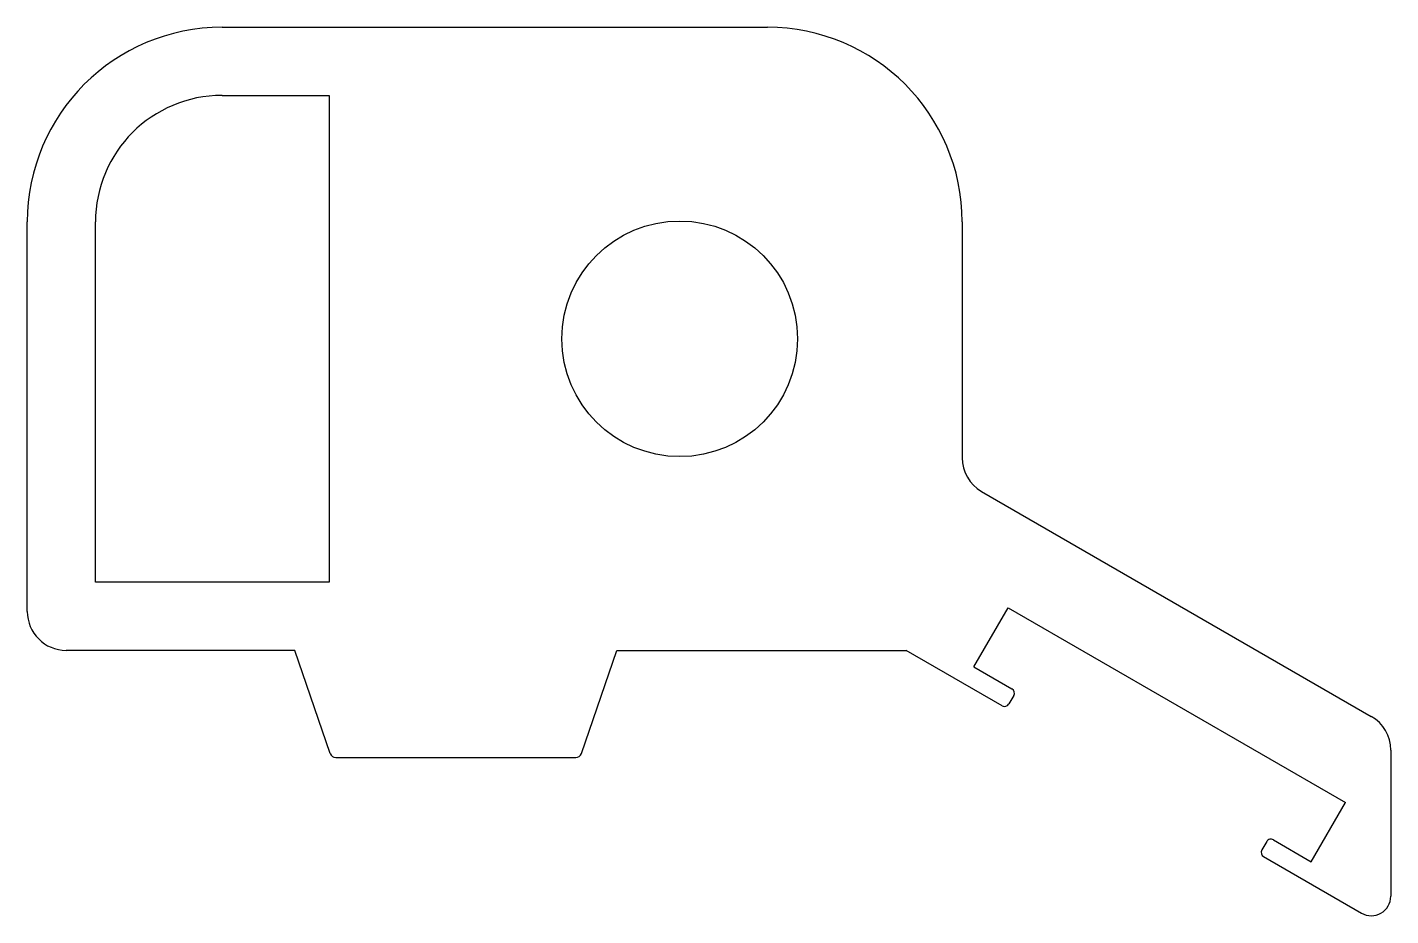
# Model space of a CAD drawing. Extents: x 1118.5 to 1188.5, y 495.6 to 541.3.
import ezdxf

# ---------------------------------------------------------------- set-up
doc = ezdxf.new("R2010")
doc.units = 0
doc.layers.get('0').update_dxf_attribs({"linetype": 'CONTINUOUS'})

msp = doc.modelspace()

# ---------------------------------------------------------------- linework, layer by layer
at = {"color": 0, "linetype": 'CONTINUOUS'}
for p, q in [((1128.544, 541.272), (1156.544, 541.272)), ((1128.544, 537.772), (1134.044, 537.772)), ((1134.044, 537.772), (1134.044, 512.772)), ((1118.544, 511.272), (1118.544, 531.272)), ((1122.044, 512.772), (1122.044, 531.272)), ((1166.544, 531.272), (1166.544, 519.164)), ((1167.544, 517.432), (1187.549, 505.882)), ((1134.044, 512.772), (1122.044, 512.772)), ((1167.152, 508.421), (1168.902, 511.452)), ((1168.902, 511.452), (1186.222, 501.452)), ((1132.275, 509.272), (1120.544, 509.272)), ((1134.099, 503.974), (1132.275, 509.272)), ((1146.993, 503.974), (1148.817, 509.272)), ((1148.817, 509.272), (1163.678, 509.272)), ((1168.601, 506.43), (1163.678, 509.272)), ((1167.152, 508.421), (1169.101, 507.296)), ((1169.192, 506.954), (1168.942, 506.521)), ((1188.549, 504.15), (1188.549, 496.645)), ((1134.382, 503.772), (1146.71, 503.772)), ((1184.472, 498.421), (1186.222, 501.452)), ((1182.182, 499.454), (1181.932, 499.021)), ((1182.524, 499.546), (1184.472, 498.421)), ((1182.024, 498.68), (1187.049, 495.779))]:
    msp.add_line(p, q, dxfattribs=at)
msp.add_circle((1152.044, 525.272), 6.05, dxfattribs=at)
for centre, radius, start, end in [((1128.544, 531.272), 10, 90, 180), ((1156.544, 531.272), 10, 0, 90), ((1128.544, 531.272), 6.5, 90, 180), ((1168.544, 519.164), 2, 180, 240), ((1120.544, 511.272), 2, 180, 270), ((1168.976, 507.079), 0.25, 330, 60), ((1168.726, 506.646), 0.25, 240, 330), ((1186.549, 504.15), 2, 0, 60), ((1134.382, 504.072), 0.3, 199, 270), ((1146.71, 504.072), 0.3, 270, 341), ((1182.399, 499.329), 0.25, 60, 150), ((1182.149, 498.896), 0.25, 150, 240), ((1187.549, 496.645), 1, 240, 0)]:
    msp.add_arc(centre, radius, start, end, dxfattribs=at)

doc.saveas('drawing.dxf')
